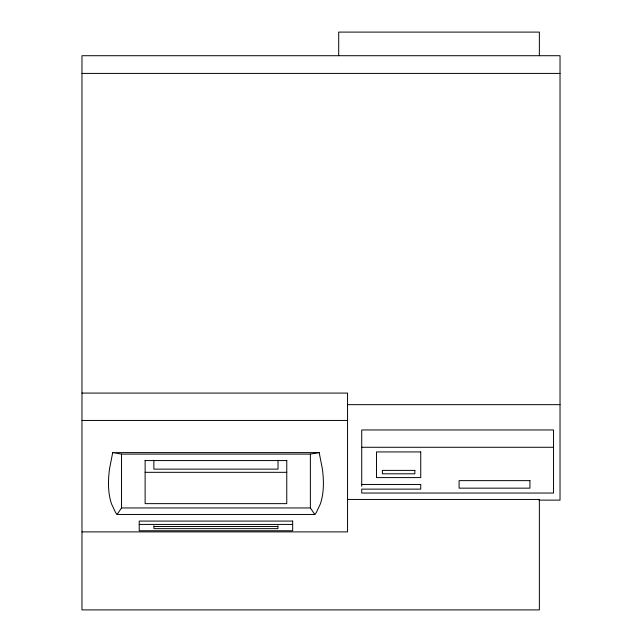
<?xml version="1.0" encoding="UTF-8"?>
<svg xmlns="http://www.w3.org/2000/svg" width="642" height="642" viewBox="0 0 642 642"><rect width="100%" height="100%" fill="white"/><g stroke="black" fill="none" stroke-linecap="round" stroke-linejoin="round"><path stroke-width="0.96" d="M112.703 452.61L109.541 468.756A488.442 130.294 -45.1 0 0 111.556 503.978L115.648 512.677L117.101 514.467L314.789 514.467L316.241 512.677L320.334 503.978A488.442 130.294 45.1 0 0 322.348 468.764L319.186 452.61L112.703 452.61L121.515 454.111L310.375 454.111L319.186 452.61M117.101 514.467L121.515 507.95L121.515 454.111M81.975 73.413L560.025 73.413M81.975 393.081L347.555 393.081L347.555 531.889L81.975 531.889M347.555 404.661L560.025 404.661M81.975 420.446L347.555 420.446M361.727 447.281L553.54 447.281M145.124 460.571L286.765 460.571M145.124 472.319L286.765 472.319M361.727 484.461L420.743 484.461L420.743 489.132L361.727 489.132L361.727 493.04L553.54 493.04L553.54 429.963L361.727 429.963L361.727 486.331M347.555 499.444L539.368 499.444L539.368 609.9L81.975 609.9L81.975 55.71L560.025 55.71L560.025 500.126L538.983 500.126M121.515 507.95L310.375 507.95L314.789 514.467M139.218 524.426L292.672 524.426M153.976 526.536L277.914 526.536M539.368 55.71L539.368 32.1L338.703 32.1L338.703 55.71M310.375 454.111L310.375 507.95M286.765 460.298L286.765 503.641L145.124 503.641L145.124 460.298M278.026 460.21L278.026 469.133L153.863 469.133L153.863 460.21M277.914 525.742L277.914 528.647L153.976 528.647L153.976 525.742M420.743 451.936L376.477 451.936L376.477 477.592L420.743 477.592L420.743 451.936M414.844 470.393L382.383 470.393L382.383 473.796L414.844 473.796L414.844 470.393M529.931 480.633L459.102 480.633L459.102 488.153L529.931 488.153L529.931 480.633M292.672 521.079L139.218 521.079L139.218 530.757L292.672 530.757L292.672 521.079"/></g></svg>
